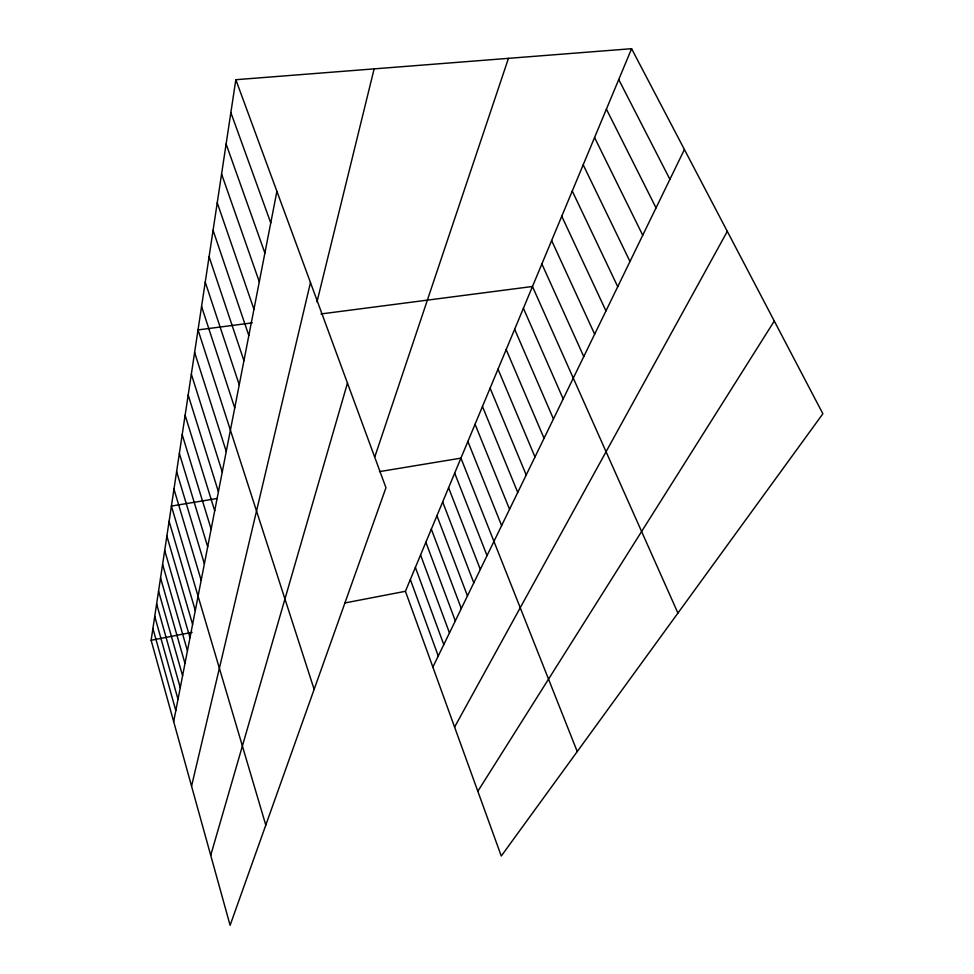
<?xml version="1.0" encoding="UTF-8"?>
<svg xmlns="http://www.w3.org/2000/svg" width="974" height="974" viewBox="0 0 974 974"><rect width="100%" height="100%" fill="white"/><g stroke="black" fill="none" stroke-linecap="round" stroke-linejoin="round"><path stroke-width="1.46" d="M235.83 79.71L385.96 487.718L230.108 925.3L151.128 640.259L235.83 79.71L631.59 48.7L822.872 413.767L501.269 856.036L405.428 591.291L631.59 48.7M173.664 721.588L276.908 191.33M191.549 786.128L310.475 282.557M316.988 301.867L374.126 68.874M210.725 855.33L347.462 383.099M374.929 456.526L508.452 58.343M432.858 667.093L684.405 149.509M454.59 727.091L727.298 231.362M477.832 791.29L774.281 321.043M151.128 640.259L192.097 632.37M345.003 602.93L405.428 591.291M217.287 498.469L171.412 506.066L265.792 825.124M379.47 471.623L460.933 458.133L577.241 751.563M252.254 322.869L198.026 329.906L314.139 689.361M321.018 313.945L532.474 286.49L677.928 613.084M618.734 79.551L669.905 179.326M606.4 109.137L656.038 207.888M594.566 137.529L642.73 235.245M583.195 164.813L629.983 261.495M572.262 191.026L617.735 286.697M561.755 216.252L605.962 310.901M551.625 240.541L594.651 334.179M541.873 263.942L583.767 356.569M523.403 308.259L563.191 398.926M514.649 329.261L553.451 418.966M506.188 349.556L544.052 438.3M498.006 369.17L534.982 456.964M490.105 388.139L526.216 474.995M482.459 406.487L517.742 492.43M475.056 424.25L509.548 509.292M467.873 441.453L501.622 525.619M454.675 473.145L487.037 555.618M448.588 487.731L480.328 569.425M442.671 501.927L473.802 582.842M436.924 515.733L467.471 595.881M431.324 529.162L461.311 608.567M425.869 542.25L455.308 620.901M420.561 554.985L449.477 632.905M415.387 567.404L443.791 644.605M410.346 579.506L438.251 655.989M230.862 112.582L270.76 222.912M226.114 143.994L264.891 253.021M221.585 174.029L259.303 281.778M217.239 202.787L253.946 309.245M213.075 230.339L248.833 335.531M209.081 256.759L243.938 360.684M205.246 282.119L239.239 384.803M201.569 306.481L234.734 407.936M194.617 352.442L226.26 451.498M191.342 374.15L222.255 472.013M188.189 395.054L218.419 491.76M185.133 415.216L214.706 510.778M182.199 434.66L211.139 529.113M179.362 453.446L207.706 546.791M176.623 471.574L204.382 563.836M173.969 489.106L201.18 580.309M169.111 521.297L195.299 610.503M166.871 536.077L192.596 624.346M164.703 550.432L189.991 637.775M162.597 564.372L187.446 650.815M160.552 577.911L184.987 663.464M158.567 591.072L182.588 675.761M156.631 603.88L180.263 687.705M154.744 616.335L178.011 699.308M152.918 628.449L175.807 710.606"/></g></svg>
